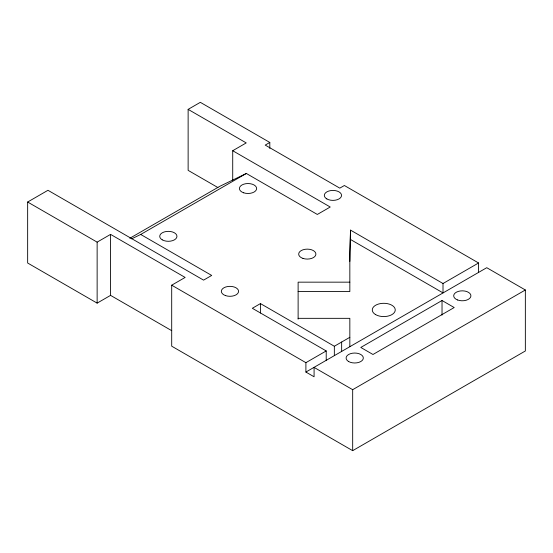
<?xml version="1.0" encoding="UTF-8"?>
<svg xmlns="http://www.w3.org/2000/svg" width="553" height="553" viewBox="0 0 553 553"><rect width="100%" height="100%" fill="white"/><g stroke="black" fill="none" stroke-linecap="round" stroke-linejoin="round"><path stroke-width="0.83" d="M478.573 272.366L478.573 262.979L443.008 283.516L350.512 230.117L349.835 251.988L349.835 291.549L298.122 291.549M349.835 261.369L350.512 230.117M171.713 330.673L110.565 295.371L97.134 303.127L27.65 263.014L27.65 202.025L47.966 190.294L203.573 280.136L211.695 275.442L140.704 234.458L131.614 238.855M217.93 187.564L188.131 170.359L188.131 109.37L200.324 102.333L269.802 142.446L269.802 148.46M232.716 180.575L232.716 150.72L246.23 142.916L188.131 109.37M27.65 202.025L97.134 242.138L110.565 234.382L185.137 277.433L171.7 285.189L171.7 346.178L352.676 450.667L525.35 350.975L525.35 289.986L486.751 267.7L305.899 372.051L305.899 362.671L171.7 285.189M269.802 142.446L265.219 145.093L339.791 188.144L344.374 185.504L478.573 262.979M129.81 238.274L219.824 186.306L246.334 173.469L317.332 214.453L330.224 207.016L232.716 150.72M140.704 234.458L246.334 173.469M349.835 337.309L334.344 346.254L260.449 303.59L252.327 308.284L326.215 350.941L326.215 360.328M305.899 362.671L326.215 350.941M442.027 300.507L360.791 347.45L372.978 354.487L454.2 307.537L442.027 300.507L442.027 315.113M305.899 372.051L314.083 376.78L314.083 367.392L352.676 389.678L525.35 289.986M349.835 282.161L298.122 282.161L298.122 319.157M298.122 318.334L349.835 318.334L349.835 346.69M350.512 239.497L443.008 292.896L443.008 283.516M352.676 389.678L352.676 450.667M341.65 342.031L341.65 351.411M334.344 346.254L334.344 355.634M260.449 303.59L260.449 313.039M110.565 234.382L110.565 295.371M97.134 242.138L97.134 303.127M375.639 314.629A11.489 6.636 0 0 0 394.863 311.657A11.489 6.636 0 0 0 380.789 303.528A11.489 6.636 0 0 0 375.639 314.629M326.844 198.928A8.62 4.977 0 0 0 341.263 196.695A8.62 4.977 0 0 0 330.708 190.598A8.62 4.977 0 0 0 326.844 198.928M225.652 295.641A8.62 4.977 0 0 0 238.578 291.327A8.62 4.977 0 0 0 225.652 287.021A8.62 4.977 0 0 0 225.652 295.641M348.618 361.531A8.62 4.977 0 0 0 363.038 359.298A8.62 4.977 0 0 0 352.482 353.208A8.62 4.977 0 0 0 348.618 361.531M457.587 299.975A8.62 4.977 0 0 0 470.907 296.083A8.62 4.977 0 0 0 458.416 291.369A8.62 4.977 0 0 0 457.587 299.975M162.243 239.843A8.62 4.977 0 0 0 176.663 237.617A8.62 4.977 0 0 0 166.107 231.52A8.62 4.977 0 0 0 162.243 239.843M243.707 192.817A8.62 4.977 0 0 0 256.633 188.511A8.62 4.977 0 0 0 243.707 184.204A8.62 4.977 0 0 0 243.707 192.817M302.982 258.417A8.62 4.977 0 0 0 315.908 254.104A8.62 4.977 0 0 0 302.982 249.797A8.62 4.977 0 0 0 302.982 258.417"/></g></svg>
